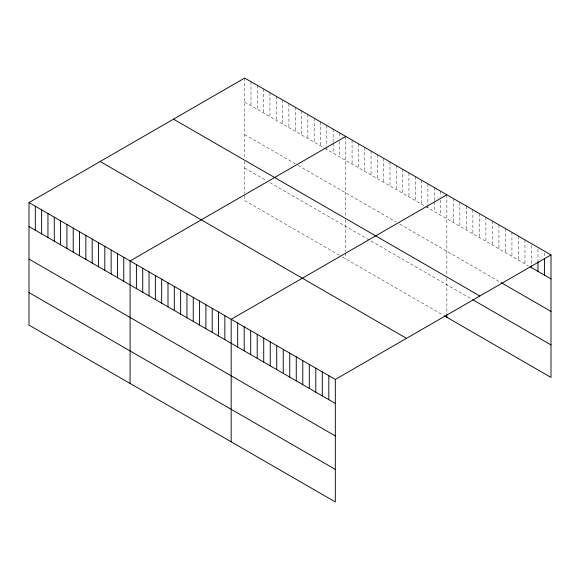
<?xml version="1.0" encoding="UTF-8"?>
<svg xmlns="http://www.w3.org/2000/svg" width="580" height="580" viewBox="0 0 580 580"><rect width="100%" height="100%" fill="white"/><g stroke="black" fill="none" stroke-linecap="round" stroke-linejoin="round"><path stroke-width="0.43" stroke-dasharray="2.9 2.17" d="M244.68 78.061L244.68 158.847M244.68 102.051L324.002 147.849M324.706 148.255L425.089 206.212M425.792 206.618L528.576 265.959M244.68 134.56L295.22 163.741M298.033 165.365L396.307 222.104M399.816 224.126L500.373 282.185M244.68 168.055L266.445 180.619M269.954 182.649L369.634 240.2M371.04 241.005L472.163 299.396M339.445 255.28L244.68 200.564L244.68 194.873M342.258 256.896L442.641 314.853M544.49 252.931L544.49 256.483M537.979 249.175L537.979 260.724M531.476 245.412L531.476 264.966M524.965 239.881L524.965 263.871M518.455 236.125L518.455 260.115M511.944 232.362L511.944 256.353M505.434 228.607L505.434 252.597M498.923 224.851L498.923 248.835M492.42 221.089L492.42 245.079M485.909 217.333L485.909 241.323M479.399 213.57L479.399 237.561M472.888 209.815L472.888 233.805M466.378 206.06L466.378 230.05M459.867 202.297L459.867 226.287M453.364 198.541L453.364 222.531M446.854 194.786L446.854 275.565M446.854 278.081L446.854 314.034M440.532 191.139L440.532 196.468M440.532 200.02L440.532 215.129M434.217 187.485L434.217 200.818M434.217 201.702L434.217 211.475M427.895 183.838L427.895 204.276M427.895 205.168L427.895 207.829M421.58 180.191L421.58 204.182M415.265 176.545L415.265 200.535M408.943 172.898L408.943 196.888M402.629 169.251L402.629 193.242M396.307 165.604L396.307 189.595M389.992 161.958L389.992 185.948M383.67 158.311L383.67 182.294M377.355 154.657L377.355 178.647M371.04 151.01L371.04 175M364.719 147.363L364.719 171.354M358.404 143.717L358.404 167.707M352.082 140.07L352.082 164.06M345.767 136.423L345.767 216.369M345.767 219.719L345.767 251.611M345.767 253.235L345.767 258.926M339.445 132.776L339.445 138.105M339.445 141.658L339.445 156.767M333.13 129.13L333.13 142.455M333.13 143.34L333.13 153.12M326.815 125.476L326.815 145.913M326.815 146.805L326.815 149.466M320.493 121.829L320.493 145.819M314.179 118.182L314.179 142.172M307.857 114.535L307.857 138.526M301.542 110.889L301.542 134.879M295.22 107.242L295.22 131.232M288.905 103.595L288.905 127.585M282.59 99.949L282.59 123.939M276.269 96.302L276.269 120.292M269.954 92.648L269.954 116.638M263.632 89.001L263.632 112.991M257.317 85.354L257.317 109.344M250.995 81.707L250.995 105.698M244.68 161.356L244.68 193.249"/><path stroke-width="0.87" d="M29 202.579L335.32 379.436L335.32 501.939L29 325.09L29 202.579L244.68 78.061L551 254.91L551 377.421L444.041 315.665M345.767 136.423L130.087 260.942L130.087 383.445M446.854 194.786L231.173 319.305L231.173 441.808M335.32 379.436L551 254.91M530.026 266.793L551 278.9M501.098 282.598L551 311.409M173.507 119.154L479.827 296.003M472.888 299.809L551 344.904M100.173 161.494L406.493 338.343M29 226.57L335.32 403.426M29 259.086L335.32 435.935M29 292.581L335.32 469.43M544.49 258.26L544.49 275.145M537.979 261.616L537.979 271.389M531.476 265.85L531.476 267.626M446.854 314.846L446.854 317.289M328.809 375.673L328.809 399.663M322.299 371.918L322.299 395.908M315.788 368.162L315.788 392.152M309.285 364.399L309.285 388.39M302.774 360.644L302.774 384.634M296.264 356.888L296.264 380.879M289.754 353.126L289.754 377.116M283.243 349.37L283.243 373.361M276.732 345.615L276.732 369.605M270.229 341.852L270.229 365.842M263.719 338.096L263.719 362.087M257.208 334.341L257.208 358.331M250.698 330.578L250.698 354.568M244.187 326.823L244.187 350.813M237.677 323.06L237.677 347.05M224.851 315.658L224.851 339.648M218.537 312.011L218.537 336.001M212.215 308.364L212.215 332.354M205.9 304.717L205.9 328.708M199.585 301.071L199.585 325.054M193.263 297.417L193.263 321.407M186.948 293.77L186.948 317.76M180.626 290.123L180.626 314.113M174.312 286.476L174.312 310.467M167.99 282.83L167.99 306.82M161.675 279.183L161.675 303.173M155.36 275.536L155.36 299.526M149.038 271.889L149.038 295.88M142.724 268.243L142.724 292.226M136.401 264.589L136.401 288.579M123.765 257.295L123.765 281.286M117.45 253.649L117.45 277.639M111.135 250.002L111.135 273.992M104.813 246.355L104.813 270.345M98.499 242.708L98.499 266.699M92.177 239.061L92.177 263.052M85.862 235.407L85.862 259.398M79.54 231.761L79.54 255.751M73.225 228.114L73.225 252.104M66.91 224.467L66.91 248.457M60.588 220.82L60.588 244.811M54.273 217.174L54.273 241.164M47.951 213.527L47.951 237.517M41.637 209.88L41.637 233.87M35.315 206.233L35.315 230.224"/></g></svg>
